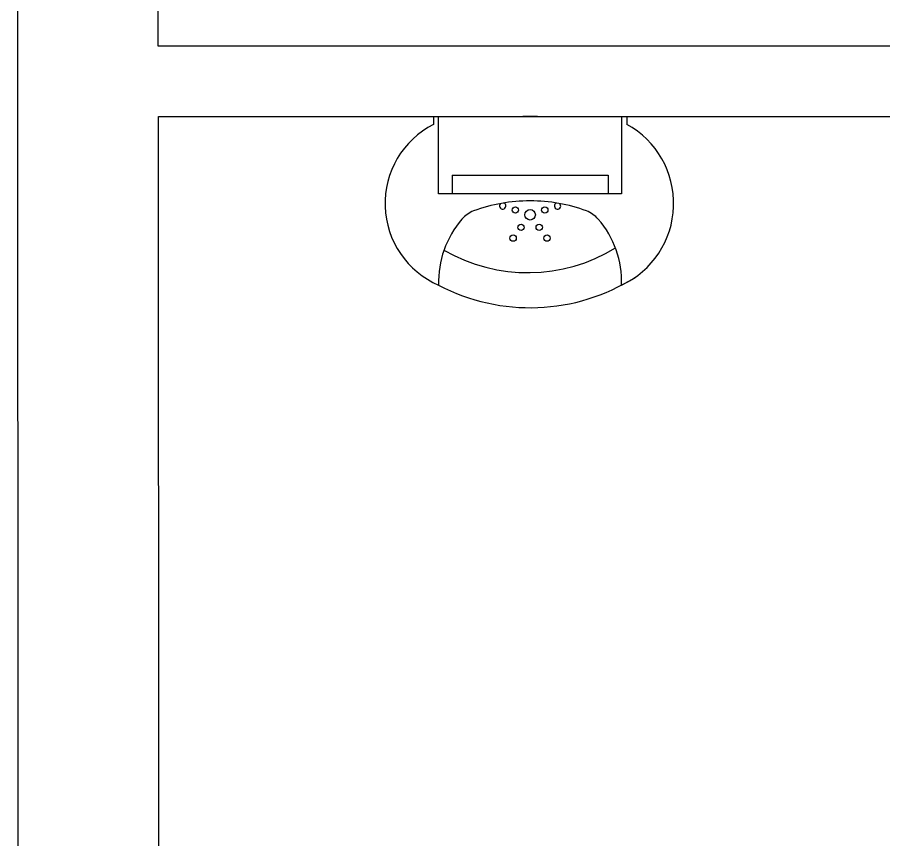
# Model space of a CAD drawing. Header units: centimetres. Extents: x -2363 to 10982, y -15317 to 6533.
# Drawn here: x -585.9 to -462.8, y -1883.3 to -1766.3 of the extents above; entities that cross this region are included whole.
import ezdxf

# ---------------------------------------------------------------- set-up
doc = ezdxf.new("R2010")
doc.units = ezdxf.units.CM
doc.header["$MEASUREMENT"] = 0
doc.layers.add('00_Walls', color=6, linetype='Continuous')
doc.layers.add('01_Toilets_Details', color=8, linetype='Continuous')

msp = doc.modelspace()

# ---------------------------------------------------------------- linework, layer by layer
at = {"layer": '00_Walls'}
msp.add_lwpolyline([(-405.49, -1770.42), (-565.87, -1770.42), (-565.91, -1705.4), (-585.91, -1705.4), (-585.49, -2415.42), (-565.49, -2415.42), (-565.73, -2000.41), (224.51, -2000.41), (224.51, -2300.41), (234.51, -2300.41), (234.51, -1990.41), (232.37, -1592.24), (222.37, -1592.24), (223.33, -1770.41), (-305.49, -1770.41), (-315.49, -1770.41), (-315.49, -1990.41), (-565.74, -1990.41), (-565.86, -1780.41), (-405.49, -1780.41)], close=True, dxfattribs=at)
at = {"layer": '01_Toilets_Details', "linetype": 'ByBlock', "lineweight": 30}
for p, q in [((-526.78, -1780.41), (-526.78, -1781.55)), ((-526.03, -1791.41), (-526.03, -1780.41)), ((-518.03, -1780.41), (-508.03, -1780.41)), ((-511.98, -1780.41), (-514.08, -1780.41)), ((-500.03, -1780.41), (-500.03, -1791.41)), ((-499.28, -1780.41), (-499.28, -1781.55)), ((-524.11, -1788.79), (-501.95, -1788.79)), ((-524.11, -1788.79), (-524.11, -1791.41)), ((-501.95, -1788.79), (-501.95, -1791.41)), ((-500.03, -1791.41), (-526.03, -1791.41))]:
    msp.add_line(p, q, dxfattribs=at)
at = {"layer": '01_Toilets_Details'}
msp.add_line((-526.78, -1780.41), (-499.28, -1780.41), dxfattribs=at)
at = {"layer": '01_Toilets_Details', "linetype": 'ByBlock', "lineweight": 30}
for centre, radius in [((-515.12, -1793.73), 0.45), ((-513.03, -1794.41), 0.75), ((-510.94, -1793.73), 0.45), ((-514.32, -1796.19), 0.45), ((-511.74, -1796.19), 0.45), ((-515.44, -1797.73), 0.45), ((-510.62, -1797.73), 0.45)]:
    msp.add_circle(centre, radius, dxfattribs=at)
for centre, radius, start, end in [((-521, -1792.81), 12.65, 117.1697, 246.5886), ((-505.46, -1792.79), 12.83, 295.0497, 61.192), ((-513.03, -1815.63), 23.2, 90, 110.2558), ((-513.03, -1815.63), 23.2, 69.7442, 90), ((-519.32, -1798.07), 4.56, 112.5348, 138.22), ((-516.93, -1793.15), 0.45, 132.2263, 67.4504), ((-509.13, -1793.15), 0.45, 112.5496, 47.7737), ((-506.75, -1798.07), 4.56, 41.78, 67.4652), ((-512.47, -1803.93), 13.57, 139.0318, 182.0272), ((-513.59, -1803.93), 13.57, 357.9717, 40.9693)]:
    msp.add_arc(centre, radius, start, end, dxfattribs=at)
at = {"layer": '01_Toilets_Details'}
for centre, radius, start, end in [((-513.35, -1778.81), 23.82, 239.9682, 301.5009), ((-513.03, -1779.68), 27.94, 242.2704, 302.2704)]:
    msp.add_arc(centre, radius, start, end, dxfattribs=at)

doc.saveas('drawing.dxf')
